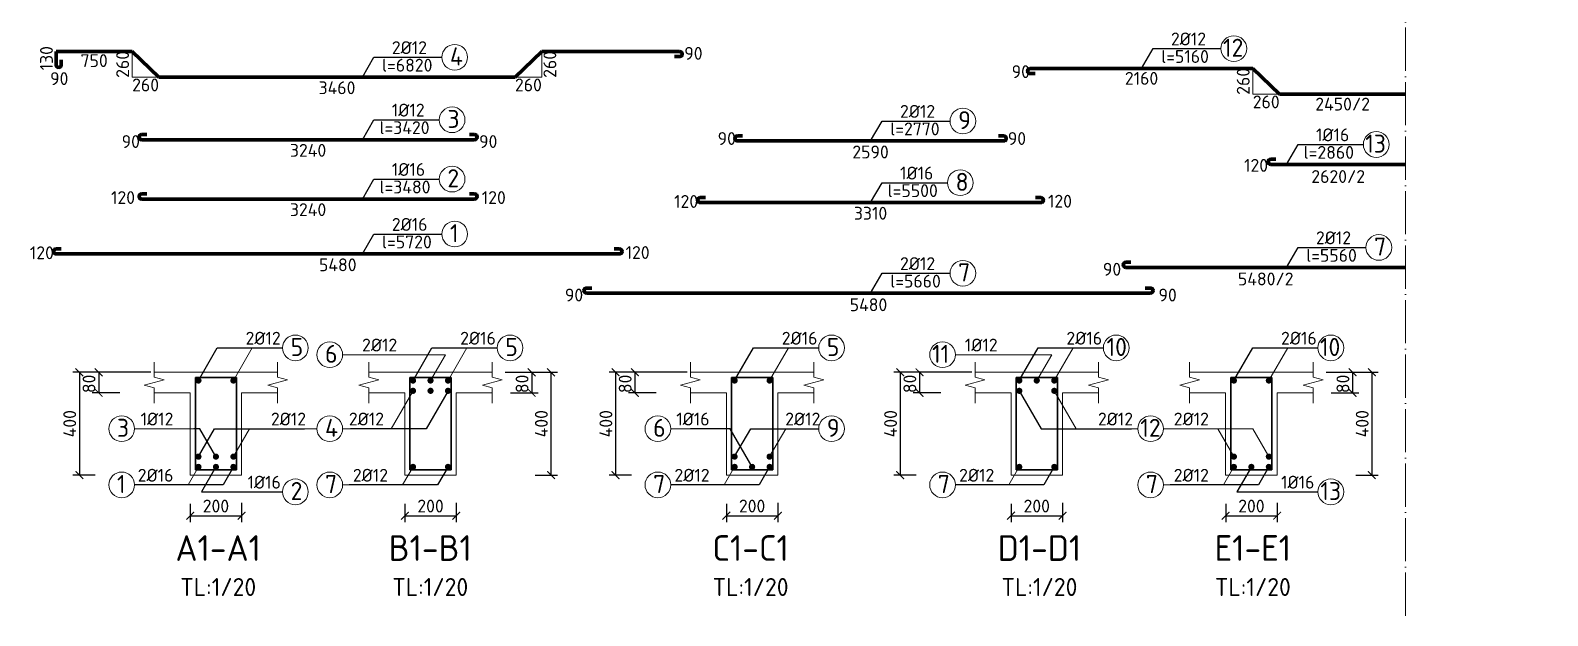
# Model space of a CAD drawing. Header units: millimetres. Extents: x 0 to 4970, y -594 to 1412.
# Drawn here: x 1898.2 to 2193.1, y 235.7 to 349.6 of the extents above; entities that cross this region are included whole.
import ezdxf

# ---------------------------------------------------------------- set-up
doc = ezdxf.new("R2010")
doc.units = ezdxf.units.MM
doc.header["$LTSCALE"] = 0.35
doc.header["$PDMODE"] = 3
doc.linetypes.add('ACAD_ISO04W100', pattern=[30, 24, -3, 0, -3])
doc.layers.get('0').update_dxf_attribs({"lineweight": 50})
for name, color, linetype, lineweight in [('Cot Dai', 7, 'Continuous', 35), ('Cot thep', 2, 'Continuous', 70), ('Cotthepcat', 3, 'Continuous', 70), ('Duong Bao', 6, 'Continuous', 18), ('Kich Thuoc', 1, 'Continuous', 20), ('Ky Hieu', 4, 'Continuous', 20), ('Text', 40, 'Continuous', 20), ('Truc', 3, 'ACAD_ISO04W100', 20)]:
    doc.layers.add(name, color=color, linetype=linetype, lineweight=lineweight)
doc.styles.get("Standard").update_dxf_attribs({"font": 'isocpeur.ttf'})
doc.styles.add('VN', font='')
doc.styles.get('VN').set_extended_font_data('TCVN 7284')
doc.dimstyles.new('Dim20', dxfattribs={"dimtxt": 2.5, "dimasz": 1.5, "dimexe": 1.25, "dimexo": 0.625, "dimtad": 1, "dimlfac": 20, "dimtxsty": 'Standard', "dimblk": 'ARCHTICK', "dimcen": 2.5, "dimadec": 0, "dimazin": 0, "dimtfac": 1, "dimtmove": 0, "dimatfit": 3, "dimfxl": 1, "dimarcsym": 0})
doc.dimstyles.new('Dim50KT', dxfattribs={"dimtxt": 2.5, "dimasz": 1.5, "dimexe": 1.25, "dimexo": 0.625, "dimtad": 1, "dimlfac": 50, "dimtxsty": 'Standard', "dimblk": 'ARCHTICK', "dimcen": 2.5, "dimse1": 1, "dimse2": 1, "dimsd1": 1, "dimsd2": 1, "dimadec": 0, "dimazin": 0, "dimtfac": 1, "dimtmove": 0, "dimatfit": 3, "dimfxl": 1, "dimarcsym": 0})
doc.dimstyles.new('ISO-25', dxfattribs={"dimtxt": 2.5, "dimasz": 2.5, "dimexe": 1.25, "dimexo": 0.625, "dimtad": 1, "dimtxsty": 'Standard', "dimcen": 2.5, "dimadec": 0, "dimazin": 0, "dimtfac": 1, "dimtmove": 0, "dimatfit": 3, "dimfxl": 1, "dimarcsym": 0})

# ---------------------------------------------------------------- blocks, each defined once
blk = doc.blocks.new('_ArchTick')
at = {"color": 0, "linetype": 'ByBlock', "const_width": 0.15}
blk.add_lwpolyline([(-0.5, -0.5), (0.5, 0.5)], dxfattribs=at)
blk = doc.blocks.new('*D13')
at = {"layer": 'Defpoints', "color": 0}
for p in [(1903.21, 341.83), (1918.01, 341.83), (1918.01, 341.83)]:
    blk.add_point(p, dxfattribs=at)
at = {"layer": 'Kich Thuoc', "color": 0, "insert": (1910.61, 343.71), "char_height": 2.5, "attachment_point": 5}
blk.add_mtext('750', dxfattribs=at)
blk = doc.blocks.new('*D47')
at = {"layer": 'Defpoints', "color": 0}
for p in [(2092.56, 342.78), (2135.81, 342.78), (2135.81, 338.39)]:
    blk.add_point(p, dxfattribs=at)
at = {"layer": 'Kich Thuoc', "color": 0, "insert": (2114.18, 340.27), "char_height": 2.5, "attachment_point": 5}
blk.add_mtext('2160', dxfattribs=at)
blk = doc.blocks.new('*D48')
at = {"layer": 'Defpoints', "color": 0}
for p in [(2141.01, 333.38), (2165.51, 333.38), (2165.51, 333.38)]:
    blk.add_point(p, dxfattribs=at)
at = {"layer": 'Kich Thuoc', "color": 0, "insert": (2153.26, 335.25), "char_height": 2.5, "attachment_point": 5}
blk.add_mtext('2450/2', dxfattribs=at)
blk = doc.blocks.new('*D107')
at = {"layer": 'Defpoints', "color": 0}
for p in [(2139.28, 323.52), (2165.51, 323.52), (2165.51, 319.28)]:
    blk.add_point(p, dxfattribs=at)
at = {"layer": 'Kich Thuoc', "color": 0, "insert": (2152.4, 321.16), "char_height": 2.5, "attachment_point": 5}
blk.add_mtext('2620/2', dxfattribs=at)
blk = doc.blocks.new('*D49')
at = {"layer": 'Defpoints', "color": 0}
for p in [(1919.83, 328.59), (1984.56, 328.59), (1984.56, 324.38)]:
    blk.add_point(p, dxfattribs=at)
at = {"layer": 'Kich Thuoc', "color": 0, "insert": (1952.19, 326.26), "char_height": 2.5, "attachment_point": 5}
blk.add_mtext('3240', dxfattribs=at)
blk = doc.blocks.new('*D108')
at = {"layer": 'Defpoints', "color": 0}
for p in [(1923.21, 340.48), (1992.41, 340.48), (1992.41, 336.55)]:
    blk.add_point(p, dxfattribs=at)
at = {"layer": 'Kich Thuoc', "color": 0, "insert": (1957.81, 338.43), "char_height": 2.5, "attachment_point": 5}
blk.add_mtext('3460', dxfattribs=at)
blk = doc.blocks.new('*D109')
at = {"layer": 'Defpoints', "color": 0}
for p in [(2035.63, 328.09), (2087.39, 328.09), (2087.39, 324.07)]:
    blk.add_point(p, dxfattribs=at)
at = {"layer": 'Kich Thuoc', "color": 0, "insert": (2061.51, 325.94), "char_height": 2.5, "attachment_point": 5}
blk.add_mtext('2590', dxfattribs=at)
blk = doc.blocks.new('*D110')
at = {"layer": 'Defpoints', "color": 0}
for p in [(2028.42, 316.08), (2094.6, 316.08), (2094.6, 312.14)]:
    blk.add_point(p, dxfattribs=at)
at = {"layer": 'Kich Thuoc', "color": 0, "insert": (2061.51, 314.02), "char_height": 2.5, "attachment_point": 5}
blk.add_mtext('3310', dxfattribs=at)
blk = doc.blocks.new('*D111')
at = {"layer": 'Defpoints', "color": 0}
for p in [(1918.01, 340.48), (1923.21, 340.48), (1923.21, 337.11)]:
    blk.add_point(p, dxfattribs=at)
at = {"layer": 'Kich Thuoc', "color": 0, "insert": (1920.61, 338.98), "char_height": 2.5, "attachment_point": 5}
blk.add_mtext('260', dxfattribs=at)
blk = doc.blocks.new('*D112')
at = {"layer": 'Defpoints', "color": 0}
for p in [(1918.01, 345.48), (1918.01, 340.48), (1918.01, 340.48)]:
    blk.add_point(p, dxfattribs=at)
at = {"layer": 'Kich Thuoc', "color": 0, "insert": (1916.14, 342.98), "char_height": 2.5, "attachment_point": 5, "rotation": 90}
blk.add_mtext('260', dxfattribs=at)
blk = doc.blocks.new('*D51')
at = {"layer": 'Defpoints', "color": 0}
for p in [(1992.41, 340.48), (1997.61, 340.48), (1992.41, 337.11)]:
    blk.add_point(p, dxfattribs=at)
at = {"layer": 'Kich Thuoc', "color": 0, "insert": (1995.01, 338.98), "char_height": 2.5, "attachment_point": 5}
blk.add_mtext('260', dxfattribs=at)
blk = doc.blocks.new('*D52')
at = {"layer": 'Defpoints', "color": 0}
for p in [(1997.61, 345.48), (1997.61, 340.48), (2001.06, 340.48)]:
    blk.add_point(p, dxfattribs=at)
at = {"layer": 'Kich Thuoc', "color": 0, "insert": (1999.19, 342.98), "char_height": 2.5, "attachment_point": 5, "rotation": 90}
blk.add_mtext('260', dxfattribs=at)
blk = doc.blocks.new('*D113')
at = {"layer": 'Defpoints', "color": 0}
for p in [(2135.81, 337.18), (2141.01, 337.18), (2141.01, 333.8)]:
    blk.add_point(p, dxfattribs=at)
at = {"layer": 'Kich Thuoc', "color": 0, "insert": (2138.41, 335.68), "char_height": 2.5, "attachment_point": 5}
blk.add_mtext('260', dxfattribs=at)
blk = doc.blocks.new('*D114')
at = {"layer": 'Defpoints', "color": 0}
for p in [(2135.81, 342.18), (2135.81, 337.18), (2135.81, 337.18)]:
    blk.add_point(p, dxfattribs=at)
at = {"layer": 'Kich Thuoc', "color": 0, "insert": (2133.94, 339.68), "char_height": 2.5, "attachment_point": 5, "rotation": 90}
blk.add_mtext('260', dxfattribs=at)
blk = doc.blocks.new('*D119')
at = {"layer": 'Defpoints', "color": 0}
for p in [(1922.28, 283.08), (1911.49, 279.08), (1916.26, 279.08)]:
    blk.add_point(p, dxfattribs=at)
at = {"layer": 'Kich Thuoc', "color": 0, "lineweight": -2}
for p, q in [((1921.65, 283.08), (1910.24, 283.08)), ((1911.49, 283.08), (1911.49, 279.08)), ((1915.63, 279.08), (1910.24, 279.08))]:
    blk.add_line(p, q, dxfattribs=at)
at = {"layer": 'Kich Thuoc', "color": 0, "lineweight": -2, "xscale": 1.5, "yscale": 1.5, "zscale": 1.5}
for p, rotation in [((1911.49, 283.08), 90), ((1911.49, 279.08), 270)]:
    blk.add_blockref('_ArchTick', p, dxfattribs=dict(at, rotation=rotation))
at = {"layer": 'Kich Thuoc', "color": 0, "insert": (1909.61, 280.83), "char_height": 2.5, "attachment_point": 5, "rotation": 90}
blk.add_mtext('80', dxfattribs=at)
blk = doc.blocks.new('*D120')
at = {"layer": 'Defpoints', "color": 0}
for p in [(1922.28, 283.08), (1907.74, 263.08), (1911.44, 263.08)]:
    blk.add_point(p, dxfattribs=at)
at = {"layer": 'Kich Thuoc', "color": 0, "lineweight": -2}
for p, q in [((1921.65, 283.08), (1906.49, 283.08)), ((1907.74, 283.08), (1907.74, 263.08)), ((1910.81, 263.08), (1906.49, 263.08))]:
    blk.add_line(p, q, dxfattribs=at)
at = {"layer": 'Kich Thuoc', "color": 0, "lineweight": -2, "xscale": 1.5, "yscale": 1.5, "zscale": 1.5}
for p, rotation in [((1907.74, 283.08), 90), ((1907.74, 263.08), 270)]:
    blk.add_blockref('_ArchTick', p, dxfattribs=dict(at, rotation=rotation))
at = {"layer": 'Kich Thuoc', "color": 0, "insert": (1905.86, 273.08), "char_height": 2.5, "attachment_point": 5, "rotation": 90}
blk.add_mtext('400', dxfattribs=at)
blk = doc.blocks.new('*D121')
at = {"layer": 'Defpoints', "color": 0}
for p in [(1929.28, 258.08), (1939.28, 258.29), (1939.28, 255.18)]:
    blk.add_point(p, dxfattribs=at)
at = {"layer": 'Kich Thuoc', "color": 0, "lineweight": -2}
for p, q in [((1929.28, 257.46), (1929.28, 253.93)), ((1939.28, 257.66), (1939.28, 253.93)), ((1929.28, 255.18), (1939.28, 255.18))]:
    blk.add_line(p, q, dxfattribs=at)
at = {"layer": 'Kich Thuoc', "color": 0, "lineweight": -2, "xscale": 1.5, "yscale": 1.5, "zscale": 1.5, "rotation": 180}
blk.add_blockref('_ArchTick', (1929.28, 255.18), dxfattribs=at)
at = {"layer": 'Kich Thuoc', "color": 0, "lineweight": -2, "xscale": 1.5, "yscale": 1.5, "zscale": 1.5}
blk.add_blockref('_ArchTick', (1939.28, 255.18), dxfattribs=at)
at = {"layer": 'Kich Thuoc', "color": 0, "insert": (1934.28, 257.06), "char_height": 2.5, "attachment_point": 5}
blk.add_mtext('200', dxfattribs=at)
blk = doc.blocks.new('*D122')
at = {"layer": 'Defpoints', "color": 0}
for p in [(1989.88, 283.08), (1990.88, 279.08), (1995.65, 279.08)]:
    blk.add_point(p, dxfattribs=at)
at = {"layer": 'Kich Thuoc', "color": 0, "lineweight": -2}
for p, q in [((1990.5, 283.08), (1996.9, 283.08)), ((1995.65, 283.08), (1995.65, 279.08)), ((1991.51, 279.08), (1996.9, 279.08))]:
    blk.add_line(p, q, dxfattribs=at)
at = {"layer": 'Kich Thuoc', "color": 0, "lineweight": -2, "xscale": 1.5, "yscale": 1.5, "zscale": 1.5}
for p, rotation in [((1995.65, 283.08), 90), ((1995.65, 279.08), 270)]:
    blk.add_blockref('_ArchTick', p, dxfattribs=dict(at, rotation=rotation))
at = {"layer": 'Kich Thuoc', "color": 0, "insert": (1993.78, 280.83), "char_height": 2.5, "attachment_point": 5, "rotation": 90}
blk.add_mtext('80', dxfattribs=at)
blk = doc.blocks.new('*D123')
at = {"layer": 'Defpoints', "color": 0}
for p in [(1989.88, 283.08), (1995.7, 263.08), (1999.4, 263.08)]:
    blk.add_point(p, dxfattribs=at)
at = {"layer": 'Kich Thuoc', "color": 0, "lineweight": -2}
for p, q in [((1990.5, 283.08), (2000.65, 283.08)), ((1999.4, 283.08), (1999.4, 263.08)), ((1996.33, 263.08), (2000.65, 263.08))]:
    blk.add_line(p, q, dxfattribs=at)
at = {"layer": 'Kich Thuoc', "color": 0, "lineweight": -2, "xscale": 1.5, "yscale": 1.5, "zscale": 1.5}
for p, rotation in [((1999.4, 283.08), 90), ((1999.4, 263.08), 270)]:
    blk.add_blockref('_ArchTick', p, dxfattribs=dict(at, rotation=rotation))
at = {"layer": 'Kich Thuoc', "color": 0, "insert": (1997.53, 273.08), "char_height": 2.5, "attachment_point": 5, "rotation": 90}
blk.add_mtext('400', dxfattribs=at)
blk = doc.blocks.new('*D124')
at = {"layer": 'Defpoints', "color": 0}
for p in [(1970.99, 258.08), (1980.99, 258.29), (1980.99, 255.18)]:
    blk.add_point(p, dxfattribs=at)
at = {"layer": 'Kich Thuoc', "color": 0, "lineweight": -2}
for p, q in [((1970.99, 257.46), (1970.99, 253.93)), ((1980.99, 257.66), (1980.99, 253.93)), ((1970.99, 255.18), (1980.99, 255.18))]:
    blk.add_line(p, q, dxfattribs=at)
at = {"layer": 'Kich Thuoc', "color": 0, "lineweight": -2, "xscale": 1.5, "yscale": 1.5, "zscale": 1.5, "rotation": 180}
blk.add_blockref('_ArchTick', (1970.99, 255.18), dxfattribs=at)
at = {"layer": 'Kich Thuoc', "color": 0, "lineweight": -2, "xscale": 1.5, "yscale": 1.5, "zscale": 1.5}
blk.add_blockref('_ArchTick', (1980.99, 255.18), dxfattribs=at)
at = {"layer": 'Kich Thuoc', "color": 0, "insert": (1975.99, 257.06), "char_height": 2.5, "attachment_point": 5}
blk.add_mtext('200', dxfattribs=at)
blk = doc.blocks.new('*D125')
at = {"layer": 'Defpoints', "color": 0}
for p in [(2026.49, 283.08), (2015.7, 279.08), (2020.47, 279.08)]:
    blk.add_point(p, dxfattribs=at)
at = {"layer": 'Kich Thuoc', "color": 0, "lineweight": -2}
for p, q in [((2025.86, 283.08), (2014.45, 283.08)), ((2015.7, 283.08), (2015.7, 279.08)), ((2019.84, 279.08), (2014.45, 279.08))]:
    blk.add_line(p, q, dxfattribs=at)
at = {"layer": 'Kich Thuoc', "color": 0, "lineweight": -2, "xscale": 1.5, "yscale": 1.5, "zscale": 1.5}
for p, rotation in [((2015.7, 283.08), 90), ((2015.7, 279.08), 270)]:
    blk.add_blockref('_ArchTick', p, dxfattribs=dict(at, rotation=rotation))
at = {"layer": 'Kich Thuoc', "color": 0, "insert": (2013.82, 280.83), "char_height": 2.5, "attachment_point": 5, "rotation": 90}
blk.add_mtext('80', dxfattribs=at)
blk = doc.blocks.new('*D126')
at = {"layer": 'Defpoints', "color": 0}
for p in [(2026.49, 283.08), (2011.95, 263.08), (2015.65, 263.08)]:
    blk.add_point(p, dxfattribs=at)
at = {"layer": 'Kich Thuoc', "color": 0, "lineweight": -2}
for p, q in [((2025.86, 283.08), (2010.7, 283.08)), ((2011.95, 283.08), (2011.95, 263.08)), ((2015.02, 263.08), (2010.7, 263.08))]:
    blk.add_line(p, q, dxfattribs=at)
at = {"layer": 'Kich Thuoc', "color": 0, "lineweight": -2, "xscale": 1.5, "yscale": 1.5, "zscale": 1.5}
for p, rotation in [((2011.95, 283.08), 90), ((2011.95, 263.08), 270)]:
    blk.add_blockref('_ArchTick', p, dxfattribs=dict(at, rotation=rotation))
at = {"layer": 'Kich Thuoc', "color": 0, "insert": (2010.07, 273.08), "char_height": 2.5, "attachment_point": 5, "rotation": 90}
blk.add_mtext('400', dxfattribs=at)
blk = doc.blocks.new('*D127')
at = {"layer": 'Defpoints', "color": 0}
for p in [(2033.49, 258.08), (2043.49, 258.29), (2043.49, 255.18)]:
    blk.add_point(p, dxfattribs=at)
at = {"layer": 'Kich Thuoc', "color": 0, "lineweight": -2}
for p, q in [((2033.49, 257.46), (2033.49, 253.93)), ((2043.49, 257.66), (2043.49, 253.93)), ((2033.49, 255.18), (2043.49, 255.18))]:
    blk.add_line(p, q, dxfattribs=at)
at = {"layer": 'Kich Thuoc', "color": 0, "lineweight": -2, "xscale": 1.5, "yscale": 1.5, "zscale": 1.5, "rotation": 180}
blk.add_blockref('_ArchTick', (2033.49, 255.18), dxfattribs=at)
at = {"layer": 'Kich Thuoc', "color": 0, "lineweight": -2, "xscale": 1.5, "yscale": 1.5, "zscale": 1.5}
blk.add_blockref('_ArchTick', (2043.49, 255.18), dxfattribs=at)
at = {"layer": 'Kich Thuoc', "color": 0, "insert": (2038.49, 257.06), "char_height": 2.5, "attachment_point": 5}
blk.add_mtext('200', dxfattribs=at)
blk = doc.blocks.new('*D129')
at = {"layer": 'Defpoints', "color": 0}
for p in [(2081.81, 283.08), (2071.02, 279.08), (2075.79, 279.08)]:
    blk.add_point(p, dxfattribs=at)
at = {"layer": 'Kich Thuoc', "color": 0, "lineweight": -2}
for p, q in [((2081.19, 283.08), (2069.77, 283.08)), ((2071.02, 283.08), (2071.02, 279.08)), ((2075.17, 279.08), (2069.77, 279.08))]:
    blk.add_line(p, q, dxfattribs=at)
at = {"layer": 'Kich Thuoc', "color": 0, "lineweight": -2, "xscale": 1.5, "yscale": 1.5, "zscale": 1.5}
for p, rotation in [((2071.02, 283.08), 90), ((2071.02, 279.08), 270)]:
    blk.add_blockref('_ArchTick', p, dxfattribs=dict(at, rotation=rotation))
at = {"layer": 'Kich Thuoc', "color": 0, "insert": (2069.15, 280.83), "char_height": 2.5, "attachment_point": 5, "rotation": 90}
blk.add_mtext('80', dxfattribs=at)
blk = doc.blocks.new('*D130')
at = {"layer": 'Defpoints', "color": 0}
for p in [(2081.81, 283.08), (2067.27, 263.08), (2070.97, 263.08)]:
    blk.add_point(p, dxfattribs=at)
at = {"layer": 'Kich Thuoc', "color": 0, "lineweight": -2}
for p, q in [((2081.19, 283.08), (2066.02, 283.08)), ((2067.27, 283.08), (2067.27, 263.08)), ((2070.35, 263.08), (2066.02, 263.08))]:
    blk.add_line(p, q, dxfattribs=at)
at = {"layer": 'Kich Thuoc', "color": 0, "lineweight": -2, "xscale": 1.5, "yscale": 1.5, "zscale": 1.5}
for p, rotation in [((2067.27, 283.08), 90), ((2067.27, 263.08), 270)]:
    blk.add_blockref('_ArchTick', p, dxfattribs=dict(at, rotation=rotation))
at = {"layer": 'Kich Thuoc', "color": 0, "insert": (2065.4, 273.08), "char_height": 2.5, "attachment_point": 5, "rotation": 90}
blk.add_mtext('400', dxfattribs=at)
blk = doc.blocks.new('*D131')
at = {"layer": 'Defpoints', "color": 0}
for p in [(2088.81, 258.08), (2098.81, 258.29), (2098.81, 255.18)]:
    blk.add_point(p, dxfattribs=at)
at = {"layer": 'Kich Thuoc', "color": 0, "lineweight": -2}
for p, q in [((2088.81, 257.46), (2088.81, 253.93)), ((2098.81, 257.66), (2098.81, 253.93)), ((2088.81, 255.18), (2098.81, 255.18))]:
    blk.add_line(p, q, dxfattribs=at)
at = {"layer": 'Kich Thuoc', "color": 0, "lineweight": -2, "xscale": 1.5, "yscale": 1.5, "zscale": 1.5, "rotation": 180}
blk.add_blockref('_ArchTick', (2088.81, 255.18), dxfattribs=at)
at = {"layer": 'Kich Thuoc', "color": 0, "lineweight": -2, "xscale": 1.5, "yscale": 1.5, "zscale": 1.5}
blk.add_blockref('_ArchTick', (2098.81, 255.18), dxfattribs=at)
at = {"layer": 'Kich Thuoc', "color": 0, "insert": (2093.81, 257.06), "char_height": 2.5, "attachment_point": 5}
blk.add_mtext('200', dxfattribs=at)
blk = doc.blocks.new('*D132')
at = {"layer": 'Defpoints', "color": 0}
for p in [(2149.42, 283.08), (2150.42, 279.08), (2155.19, 279.08)]:
    blk.add_point(p, dxfattribs=at)
at = {"layer": 'Kich Thuoc', "color": 0, "lineweight": -2}
for p, q in [((2150.04, 283.08), (2156.44, 283.08)), ((2155.19, 283.08), (2155.19, 279.08)), ((2151.04, 279.08), (2156.44, 279.08))]:
    blk.add_line(p, q, dxfattribs=at)
at = {"layer": 'Kich Thuoc', "color": 0, "lineweight": -2, "xscale": 1.5, "yscale": 1.5, "zscale": 1.5}
for p, rotation in [((2155.19, 283.08), 90), ((2155.19, 279.08), 270)]:
    blk.add_blockref('_ArchTick', p, dxfattribs=dict(at, rotation=rotation))
at = {"layer": 'Kich Thuoc', "color": 0, "insert": (2153.32, 280.83), "char_height": 2.5, "attachment_point": 5, "rotation": 90}
blk.add_mtext('80', dxfattribs=at)
blk = doc.blocks.new('*D133')
at = {"layer": 'Defpoints', "color": 0}
for p in [(2149.42, 283.08), (2155.24, 263.08), (2158.94, 263.08)]:
    blk.add_point(p, dxfattribs=at)
at = {"layer": 'Kich Thuoc', "color": 0, "lineweight": -2}
for p, q in [((2150.04, 283.08), (2160.19, 283.08)), ((2158.94, 283.08), (2158.94, 263.08)), ((2155.86, 263.08), (2160.19, 263.08))]:
    blk.add_line(p, q, dxfattribs=at)
at = {"layer": 'Kich Thuoc', "color": 0, "lineweight": -2, "xscale": 1.5, "yscale": 1.5, "zscale": 1.5}
for p, rotation in [((2158.94, 283.08), 90), ((2158.94, 263.08), 270)]:
    blk.add_blockref('_ArchTick', p, dxfattribs=dict(at, rotation=rotation))
at = {"layer": 'Kich Thuoc', "color": 0, "insert": (2157.07, 273.08), "char_height": 2.5, "attachment_point": 5, "rotation": 90}
blk.add_mtext('400', dxfattribs=at)
blk = doc.blocks.new('*D128')
at = {"layer": 'Defpoints', "color": 0}
for p in [(2130.53, 258.08), (2140.53, 258.29), (2140.53, 255.18)]:
    blk.add_point(p, dxfattribs=at)
at = {"layer": 'Kich Thuoc', "color": 0, "lineweight": -2}
for p, q in [((2130.53, 257.46), (2130.53, 253.93)), ((2140.53, 257.66), (2140.53, 253.93)), ((2130.53, 255.18), (2140.53, 255.18))]:
    blk.add_line(p, q, dxfattribs=at)
at = {"layer": 'Kich Thuoc', "color": 0, "lineweight": -2, "xscale": 1.5, "yscale": 1.5, "zscale": 1.5, "rotation": 180}
blk.add_blockref('_ArchTick', (2130.53, 255.18), dxfattribs=at)
at = {"layer": 'Kich Thuoc', "color": 0, "lineweight": -2, "xscale": 1.5, "yscale": 1.5, "zscale": 1.5}
blk.add_blockref('_ArchTick', (2140.53, 255.18), dxfattribs=at)
at = {"layer": 'Kich Thuoc', "color": 0, "insert": (2135.53, 257.06), "char_height": 2.5, "attachment_point": 5}
blk.add_mtext('200', dxfattribs=at)
blk = doc.blocks.new('*D196')
at = {"layer": 'Defpoints', "color": 0}
for p in [(1903.21, 345.48), (1903.21, 342.88), (1903.21, 342.88)]:
    blk.add_point(p, dxfattribs=at)
at = {"layer": 'Kich Thuoc', "color": 0, "insert": (1901.34, 344.18), "char_height": 2.5, "attachment_point": 5, "rotation": 90}
blk.add_mtext('130', dxfattribs=at)
blk = doc.blocks.new('*D223')
at = {"layer": 'Defpoints', "color": 0}
for p in [(1903.21, 306.1), (2012.71, 306.1), (2012.71, 302.12)]:
    blk.add_point(p, dxfattribs=at)
at = {"layer": 'Kich Thuoc', "color": 0, "insert": (1957.96, 303.99), "char_height": 2.5, "attachment_point": 5}
blk.add_mtext('5480', dxfattribs=at)
blk = doc.blocks.new('*D224')
at = {"layer": 'Defpoints', "color": 0}
for p in [(1919.83, 317.05), (1984.56, 317.05), (1984.56, 312.84)]:
    blk.add_point(p, dxfattribs=at)
at = {"layer": 'Kich Thuoc', "color": 0, "insert": (1952.19, 314.72), "char_height": 2.5, "attachment_point": 5}
blk.add_mtext('3240', dxfattribs=at)
blk = doc.blocks.new('*D226')
at = {"layer": 'Defpoints', "color": 0}
for p in [(2006.31, 298.47), (2115.91, 298.47), (2115.91, 294.35)]:
    blk.add_point(p, dxfattribs=at)
at = {"layer": 'Kich Thuoc', "color": 0, "insert": (2061.11, 296.22), "char_height": 2.5, "attachment_point": 5}
blk.add_mtext('5480', dxfattribs=at)
blk = doc.blocks.new('*D227')
at = {"layer": 'Defpoints', "color": 0}
for p in [(2083.51, 303.49), (2193.11, 303.49), (2193.11, 299.36)]:
    blk.add_point(p, dxfattribs=at)
at = {"layer": 'Kich Thuoc', "color": 0, "insert": (2138.31, 301.24), "char_height": 2.5, "attachment_point": 5}
blk.add_mtext('5480/2', dxfattribs=at)

msp = doc.modelspace()

# ---------------------------------------------------------------- linework, layer by layer
at = {"layer": 'Cot Dai'}
for p, q in [((1930.276346, 282.076014), (1938.276346, 282.076014)), ((1930.276346, 282.076014), (1930.276346, 264.076014)), ((1938.276346, 282.076014), (1938.276346, 264.076014)), ((1971.989831, 282.076014), (1979.989831, 282.076014)), ((1971.989831, 282.076014), (1971.989831, 264.076014)), ((1979.989831, 282.076014), (1979.989831, 264.076014)), ((2034.488755, 282.076014), (2042.488755, 282.076014)), ((2034.488755, 282.076014), (2034.488755, 264.076014)), ((2042.488755, 282.076014), (2042.488755, 264.076014)), ((2089.814465, 282.076014), (2097.814465, 282.076014)), ((2089.814465, 282.076014), (2089.814465, 264.076014)), ((2097.814465, 282.076014), (2097.814465, 264.076014)), ((2131.52795, 282.076014), (2139.52795, 282.076014)), ((2131.52795, 282.076014), (2131.52795, 264.076014)), ((2139.52795, 282.076014), (2139.52795, 264.076014))]:
    msp.add_line(p, q, dxfattribs=at)
for points in [[(1930.276346, 264.076014), (1934.276346, 264.076014), (1938.276346, 264.076014)], [(1971.989831, 264.076014), (1975.989831, 264.076014), (1979.989831, 264.076014)], [(2034.488755, 264.076014), (2038.488755, 264.076014), (2042.488755, 264.076014)], [(2089.814465, 264.076014), (2093.814465, 264.076014), (2097.814465, 264.076014)], [(2131.52795, 264.076014), (2135.52795, 264.076014), (2139.52795, 264.076014)]]:
    msp.add_lwpolyline(points, dxfattribs=at)
at = {"layer": 'Cot thep'}
for p, q in [((1903.210771, 345.48433), (1918.010771, 345.48433)), ((1903.210771, 342.88433), (1903.210771, 345.48433)), ((1918.010771, 345.48433), (1923.210771, 340.48433)), ((1992.410771, 340.48433), (1997.610771, 345.48433)), ((1997.610771, 345.48433), (2024.402509, 345.48433)), ((2092.529314, 342.177821), (2135.810771, 342.177821)), ((2135.810771, 342.177821), (2141.010771, 337.177821)), ((1923.210771, 340.48433), (1992.410771, 340.48433)), ((2141.010771, 337.177821), (2165.510771, 337.177821)), ((1919.8259, 328.328383), (1984.555664, 328.328383)), ((2035.630973, 328.086432), (2087.390569, 328.086432)), ((2139.282623, 323.5205), (2165.510771, 323.5205)), ((1919.8259, 316.788384), (1984.555664, 316.788384)), ((2028.420619, 316.081466), (2094.600922, 316.081466)), ((1903.210771, 306.097077), (2012.710771, 306.097077)), ((2111.110771, 303.488856), (2165.510771, 303.488856)), ((2006.310771, 298.471639), (2115.910771, 298.471639))]:
    msp.add_line(p, q, dxfattribs=at)
at = {"layer": 'Cot thep', "const_width": 0.6}
for points in [[(1930.576346, 281.476014, 1), (1931.176346, 281.476014, 1)], [(1937.376346, 281.476014, 1), (1937.976346, 281.476014, 1)], [(1975.689831, 281.476014, 1), (1976.289831, 281.476014, 1)], [(2034.788755, 281.476014, 1), (2035.388755, 281.476014, 1)], [(2041.588755, 281.476014, 1), (2042.188755, 281.476014, 1)], [(2090.114465, 281.476014, 1), (2090.714465, 281.476014, 1)], [(2093.514465, 281.476014, 1), (2094.114465, 281.476014, 1)], [(2096.914465, 281.476014, 1), (2097.514465, 281.476014, 1)], [(2131.82795, 281.476014, 1), (2132.42795, 281.476014, 1)], [(2138.62795, 281.476014, 1), (2139.22795, 281.476014, 1)], [(1972.289831, 279.476014, 1), (1972.889831, 279.476014, 1)], [(1975.689831, 279.476014, 1), (1976.289831, 279.476014, 1)], [(1979.089831, 279.476014, 1), (1979.689831, 279.476014, 1)], [(2090.114465, 279.476014, 1), (2090.714465, 279.476014, 1)], [(2096.914465, 279.476014, 1), (2097.514465, 279.476014, 1)], [(1930.576346, 266.676014, 1), (1931.176346, 266.676014, 1)], [(1933.976346, 266.676014, 1), (1934.576346, 266.676014, 1)], [(1937.376346, 266.676014, 1), (1937.976346, 266.676014, 1)], [(2034.788755, 266.676014, 1), (2035.388755, 266.676014, 1)], [(2041.588755, 266.676014, 1), (2042.188755, 266.676014, 1)], [(2131.82795, 266.676014, 1), (2132.42795, 266.676014, 1)], [(2138.62795, 266.676014, 1), (2139.22795, 266.676014, 1)], [(1972.289831, 264.676014, 1), (1972.889831, 264.676014, 1)], [(1979.089831, 264.676014, 1), (1979.689831, 264.676014, 1)], [(2034.788755, 264.676014, 1), (2035.388755, 264.676014, 1)], [(2041.588755, 264.676014, 1), (2042.188755, 264.676014, 1)], [(2090.114465, 264.676014, 1), (2090.714465, 264.676014, 1)], [(2096.914465, 264.676014, 1), (2097.514465, 264.676014, 1)], [(2131.82795, 264.676014, 1), (2132.42795, 264.676014, 1)], [(2135.22795, 264.676014, 1), (2135.82795, 264.676014, 1)], [(2138.62795, 264.676014, 1), (2139.22795, 264.676014, 1)]]:
    msp.add_lwpolyline(points, format="xyb", close=True, dxfattribs=at)
at = {"layer": 'Cot thep', "color": 1, "const_width": 0.6}
for points in [[(1972.289831, 281.476014, 1), (1972.889831, 281.476014, 1)], [(1979.089831, 281.476014, 1), (1979.689831, 281.476014, 1)], [(1930.576346, 264.676014, 1), (1931.176346, 264.676014, 1)], [(1933.976346, 264.676014, 1), (1934.576346, 264.676014, 1)], [(1937.376346, 264.676014, 1), (1937.976346, 264.676014, 1)], [(2038.188755, 264.676014, 1), (2038.788755, 264.676014, 1)]]:
    msp.add_lwpolyline(points, format="xyb", close=True, dxfattribs=at)
at = {"layer": 'Cotthepcat'}
for p, q in [((1904.210771, 342.88433), (1904.210771, 343.88433)), ((2024.402509, 344.48433), (2023.402509, 344.48433)), ((2092.529314, 341.177821), (2093.529314, 341.177821)), ((1919.8259, 329.328383), (1920.8259, 329.328383)), ((1984.555664, 329.328383), (1983.555664, 329.328383)), ((2035.630973, 329.086432), (2036.630973, 329.086432)), ((2087.390569, 329.086432), (2086.390569, 329.086432)), ((2139.282623, 324.5205), (2140.282623, 324.5205)), ((1919.8259, 317.788384), (1920.8259, 317.788384)), ((1984.555664, 317.788384), (1983.555664, 317.788384)), ((2028.420619, 317.081466), (2029.420619, 317.081466)), ((2094.600922, 317.081466), (2093.600922, 317.081466)), ((1903.210771, 307.097077), (1904.210771, 307.097077)), ((2012.710771, 307.097077), (2011.710771, 307.097077)), ((2111.110771, 304.488856), (2112.110771, 304.488856)), ((2006.310771, 299.471639), (2007.310771, 299.471639)), ((2115.910771, 299.471639), (2114.910771, 299.471639))]:
    msp.add_line(p, q, dxfattribs=at)
for centre, start, end in [((2024.402509, 344.98433), 270, 90), ((1903.710771, 342.88433), 180, 0), ((2092.529314, 341.677821), 90, 270), ((1919.8259, 328.828383), 90, 270), ((1984.555664, 328.828383), 270, 90), ((2035.630973, 328.586432), 90, 270), ((2087.390569, 328.586432), 270, 90), ((2139.282623, 324.0205), 90, 270), ((1919.8259, 317.288384), 90, 270), ((1984.555664, 317.288384), 270, 90), ((2028.420619, 316.581466), 90, 270), ((2094.600922, 316.581466), 270, 90), ((1903.210771, 306.597077), 90, 270), ((2012.710771, 306.597077), 270, 90), ((2111.110771, 303.988856), 90, 270), ((2006.310771, 298.971639), 90, 270), ((2115.910771, 298.971639), 270, 90)]:
    msp.add_arc(centre, 0.5, start, end, dxfattribs=at)
at = {"layer": 'Duong Bao'}
for p, q in [((1922.276346, 283.076014), (1946.276346, 283.076014)), ((1963.989831, 283.076014), (1987.989831, 283.076014)), ((2026.488755, 283.076014), (2050.488755, 283.076014)), ((2081.814465, 283.076014), (2105.814465, 283.076014)), ((2123.52795, 283.076014), (2147.52795, 283.076014)), ((1922.276346, 279.076014), (1929.276346, 279.076014)), ((1929.276346, 279.076014), (1929.276346, 263.076014)), ((1939.276346, 279.076014), (1939.276346, 263.076014)), ((1939.276346, 279.076014), (1946.276346, 279.076014)), ((1963.989831, 279.076014), (1970.989831, 279.076014)), ((1970.989831, 279.076014), (1970.989831, 263.076014)), ((1980.989831, 279.076014), (1980.989831, 263.076014)), ((1980.989831, 279.076014), (1987.989831, 279.076014)), ((2026.488755, 279.076014), (2033.488755, 279.076014)), ((2033.488755, 279.076014), (2033.488755, 263.076014)), ((2043.488755, 279.076014), (2043.488755, 263.076014)), ((2043.488755, 279.076014), (2050.488755, 279.076014)), ((2081.814465, 279.076014), (2088.814465, 279.076014)), ((2088.814465, 279.076014), (2088.814465, 263.076014)), ((2098.814465, 279.076014), (2098.814465, 263.076014)), ((2098.814465, 279.076014), (2105.814465, 279.076014)), ((2123.52795, 279.076014), (2130.52795, 279.076014)), ((2130.52795, 279.076014), (2130.52795, 263.076014)), ((2140.52795, 279.076014), (2140.52795, 263.076014)), ((2140.52795, 279.076014), (2147.52795, 279.076014)), ((1934.276346, 263.076014), (1929.276346, 263.076014)), ((1934.276346, 263.076014), (1939.276346, 263.076014)), ((1975.989831, 263.076014), (1970.989831, 263.076014)), ((1975.989831, 263.076014), (1980.989831, 263.076014)), ((2038.488755, 263.076014), (2033.488755, 263.076014)), ((2038.488755, 263.076014), (2043.488755, 263.076014)), ((2093.814465, 263.076014), (2088.814465, 263.076014)), ((2093.814465, 263.076014), (2098.814465, 263.076014)), ((2135.52795, 263.076014), (2130.52795, 263.076014)), ((2135.52795, 263.076014), (2140.52795, 263.076014))]:
    msp.add_line(p, q, dxfattribs=at)
at = {"layer": 'Kich Thuoc'}
for p, q in [((1918.010771, 340.48433), (1918.010771, 345.48433)), ((1997.610771, 345.48433), (1997.610771, 340.48433)), ((2135.810771, 337.177821), (2135.810771, 342.177821)), ((1918.010771, 340.48433), (1923.210771, 340.48433)), ((1997.610771, 340.48433), (1992.410771, 340.48433)), ((2135.810771, 337.177821), (2141.010771, 337.177821))]:
    msp.add_line(p, q, dxfattribs=at)
at = {"layer": 'Ky Hieu'}
for p, q in [((2123.115157, 346.052437), (2129.615157, 346.052437)), ((1971.683187, 344.358946), (1977.683187, 344.358946)), ((1971.683187, 332.202999), (1977.683187, 332.202999)), ((2070.455886, 331.961048), (2076.955886, 331.961048)), ((2151.300074, 327.395116), (2157.300074, 327.395116)), ((1971.683187, 320.663), (1977.683187, 320.663)), ((2070.143386, 319.956082), (2076.455886, 319.956082)), ((1971.683187, 309.971693), (1978.183187, 309.971693)), ((2151.300074, 307.363473), (2157.800074, 307.363473)), ((2070.455886, 302.346255), (2076.955886, 302.346255)), ((1937.676346, 281.476014), (1941.347518, 287.834671)), ((1940.721545, 287.834671), (1947.221545, 287.834671)), ((1978.892406, 286.503421), (1958.905691, 286.503421)), ((1975.989831, 281.476014), (1978.892406, 286.503421)), ((1979.389831, 281.476014), (1983.061003, 287.834671)), ((1982.435031, 287.834671), (1988.935031, 287.834671)), ((2041.888755, 281.476014), (2045.559927, 287.834671)), ((2044.933954, 287.834671), (2051.433954, 287.834671)), ((2096.71704, 286.503421), (2078.004908, 286.503421)), ((2093.814465, 281.476014), (2096.71704, 286.503421)), ((2097.214465, 281.476014), (2100.885637, 287.834671)), ((2100.259665, 287.834671), (2106.759665, 287.834671)), ((2138.92795, 281.476014), (2142.599123, 287.834671)), ((2141.97315, 287.834671), (2148.47315, 287.834671)), ((1972.589831, 279.476014), (1968.338087, 272.111778)), ((2097.214465, 279.476014), (2101.466209, 272.111778)), ((1929.965407, 272.111778), (1918.466788, 272.111778)), ((1937.676346, 266.676014), (1940.814686, 272.111778)), ((1944.962916, 272.111778), (1953.905691, 272.111778)), ((1968.338087, 272.111778), (1958.905691, 272.111778)), ((2026.485024, 272.111778), (2022.679197, 272.111778)), ((2041.888755, 266.676014), (2045.027095, 272.111778)), ((2044.606697, 272.111778), (2051.433954, 272.111778)), ((2051.419197, 272.111778), (2051.433954, 272.111778)), ((2105.70412, 272.111778), (2112.20412, 272.111778)), ((2112.20412, 272.111778), (2113.44381, 272.111778)), ((2118.44381, 272.111778), (2135.789611, 272.111778)), ((2132.12795, 266.676014), (2128.989611, 272.111778)), ((2138.92795, 266.676014), (2135.789611, 272.111778)), ((1930.876346, 264.676014), (1928.855145, 261.175191)), ((1972.589831, 264.676014), (1970.56863, 261.175191)), ((2035.088755, 264.676014), (2033.067554, 261.175191)), ((2090.414465, 264.676014), (2088.393264, 261.175191)), ((2132.12795, 264.676014), (2130.106749, 261.175191)), ((1924.966788, 261.175191), (1918.466788, 261.175191)), ((1960.180274, 261.175191), (1958.905691, 261.175191)), ((1960.180274, 261.175191), (1966.680274, 261.175191)), ((2029.179197, 261.175191), (2022.679197, 261.175191)), ((2084.504908, 261.175191), (2078.004908, 261.175191)), ((2119.718393, 261.175191), (2118.44381, 261.175191)), ((2119.718393, 261.175191), (2126.530893, 261.175191))]:
    msp.add_line(p, q, dxfattribs=at)
for points in [[(1922.276346, 285.076014), (1922.276346, 285.076014), (1922.276346, 282.11129), (1924.208198, 281.593652), (1920.344494, 280.558376), (1922.276346, 280.040738), (1922.276346, 277.076014), (1922.276346, 277.076014)], [(1946.276346, 285.076014), (1946.276346, 285.076014), (1946.276346, 282.11129), (1948.208198, 281.593652), (1944.344494, 280.558376), (1946.276346, 280.040738), (1946.276346, 277.076014), (1946.276346, 277.076014)], [(1963.989831, 285.076014), (1963.989831, 285.076014), (1963.989831, 282.11129), (1965.921683, 281.593652), (1962.05798, 280.558376), (1963.989831, 280.040738), (1963.989831, 277.076014), (1963.989831, 277.076014)], [(1987.989831, 285.076014), (1987.989831, 285.076014), (1987.989831, 282.11129), (1989.921683, 281.593652), (1986.05798, 280.558376), (1987.989831, 280.040738), (1987.989831, 277.076014), (1987.989831, 277.076014)], [(2026.488755, 285.076014), (2026.488755, 285.076014), (2026.488755, 282.11129), (2028.420607, 281.593652), (2024.556903, 280.558376), (2026.488755, 280.040738), (2026.488755, 277.076014), (2026.488755, 277.076014)], [(2050.488755, 285.076014), (2050.488755, 285.076014), (2050.488755, 282.11129), (2052.420607, 281.593652), (2048.556903, 280.558376), (2050.488755, 280.040738), (2050.488755, 277.076014), (2050.488755, 277.076014)], [(2081.814465, 285.076014), (2081.814465, 285.076014), (2081.814465, 282.11129), (2083.746317, 281.593652), (2079.882614, 280.558376), (2081.814465, 280.040738), (2081.814465, 277.076014), (2081.814465, 277.076014)], [(2105.814465, 285.076014), (2105.814465, 285.076014), (2105.814465, 282.11129), (2107.746317, 281.593652), (2103.882614, 280.558376), (2105.814465, 280.040738), (2105.814465, 277.076014), (2105.814465, 277.076014)], [(2123.52795, 285.076014), (2123.52795, 285.076014), (2123.52795, 282.11129), (2125.459802, 281.593652), (2121.596099, 280.558376), (2123.52795, 280.040738), (2123.52795, 277.076014), (2123.52795, 277.076014)], [(2147.52795, 285.076014), (2147.52795, 285.076014), (2147.52795, 282.11129), (2149.459802, 281.593652), (2145.596099, 280.558376), (2147.52795, 280.040738), (2147.52795, 277.076014), (2147.52795, 277.076014)]]:
    msp.add_lwpolyline(points, dxfattribs=at)
for centre in [(2132.115157, 346.052437), (1980.683187, 344.358946), (1980.183187, 332.202999), (2079.455886, 331.961048), (2159.800074, 327.395116), (1980.183187, 320.663), (2078.955886, 319.956082), (1980.683187, 309.971693), (2160.300074, 307.363473), (2079.455886, 302.346255), (1949.721545, 287.834671), (1991.435031, 287.834671), (2053.933954, 287.834671), (2109.259665, 287.834671), (2150.97315, 287.834671), (1956.405691, 286.503421), (2075.504908, 286.503421), (1915.966788, 272.111778), (1956.405691, 272.111778), (2020.179197, 272.111778), (2053.933954, 272.111778), (2115.94381, 272.111778), (1915.966788, 261.175191), (1956.405691, 261.175191), (2020.179197, 261.175191), (2075.504908, 261.175191), (2115.94381, 261.175191), (1949.721545, 259.824778), (2150.97315, 259.824778)]:
    msp.add_circle(centre, 2.5, dxfattribs=at)
at = {"layer": 'Truc'}
msp.add_line((2165.510771, 235.734234), (2165.510771, 526.305266), dxfattribs=at)

# ---------------------------------------------------------------- texts
at = {"layer": 'Kich Thuoc', "char_height": 2.5, "width": 3.45107973, "attachment_point": 1}
for s, insert in [('90', (2025.305335, 346.37858)), ('90', (2088.935071, 342.817019)), ('90', (1902.046785, 341.460399)), ('90', (1915.953572, 329.217582)), ('90', (1985.423223, 329.217582)), ('90', (2031.78673, 329.805764)), ('90', (2088.183623, 329.805764)), ('120', (2134.098899, 324.585599)), ('120', (1913.883663, 318.320306)), ('120', (1985.944059, 318.320306)), ('120', (2023.328382, 317.563388)), ('120', (2095.989317, 317.613388)), ('120', (1898.118534, 307.578999)), ('120', (2013.899165, 307.628999)), ('90', (2106.666528, 304.378055)), ('90', (2002.096783, 299.360837)), ('90', (2117.470379, 299.360837))]:
    msp.add_mtext(s, dxfattribs=dict(at, insert=insert))
at = {"layer": 'Ky Hieu', "style": 'VN'}
for s, p in [('4', (1979.769164, 342.775812)), ('12', (2130.008205, 344.469302)), ('3', (1979.269164, 330.619865)), ('9', (2078.541863, 330.377913)), ('13', (2157.652121, 325.811982)), ('2', (1979.269164, 319.079865)), ('8', (2078.041863, 318.372947)), ('1', (1979.769164, 308.388559)), ('7', (2159.386051, 305.780338)), ('7', (2078.541863, 300.76312)), ('5', (1948.807522, 286.251536)), ('5', (1990.521008, 286.251536)), ('5', (2053.019931, 286.251536)), ('10', (2107.375112, 286.251536)), ('10', (2148.845964, 286.251536)), ('6', (1955.491668, 284.920286)), ('11', (2073.458739, 284.920286)), ('3', (1915.052765, 270.528643)), ('4', (1955.491668, 270.528643)), ('6', (2019.265174, 270.528643)), ('9', (2053.019931, 270.528643)), ('12', (2113.93789, 270.528643)), ('1', (1915.052765, 259.592057)), ('7', (1955.491668, 259.592057)), ('7', (2019.265174, 259.592057)), ('7', (2074.590885, 259.592057)), ('7', (2115.029787, 259.592057)), ('2', (1948.807522, 258.241644)), ('13', (2148.93176, 258.241644))]:
    msp.add_text(s, height=3.5, dxfattribs=at).set_placement(p)
at = {"layer": 'Ky Hieu', "char_height": 2.5}
for s, insert, attachment_point in [('2%%C12', (2119.894815, 346.677437), 7), ('2%%C12', (1968.462845, 344.983946), 7), ('l=5160', (2117.994815, 343.265918), 7), ('l=6820', (1966.562845, 341.572427), 7), ('1%%C12', (1968.462845, 332.827999), 7), ('2%%C12', (2067.235543, 332.586048), 7), ('l=3420', (1966.062845, 329.41648), 7), ('l=2770', (2065.335543, 329.174529), 7), ('1%%C16', (2148.079731, 328.020116), 7), ('l=2860', (2145.679731, 324.608597), 7), ('1%%C16', (1968.462845, 321.288), 7), ('1%%C16', (2067.235543, 320.581082), 7), ('l=3480', (1966.062845, 317.876481), 7), ('l=5500', (2064.835543, 317.169563), 7), ('2%%C16', (1968.462845, 310.596693), 7), ('l=5720', (1966.562845, 307.185174), 7), ('2%%C12', (2148.079731, 307.988473), 7), ('l=5560', (2146.179731, 304.576954), 7), ('2%%C12', (2067.235543, 302.971255), 7), ('l=5660', (2065.335543, 299.559736), 7), ('2%%C12', (1940.037841, 288.459671), 7), ('2%%C12', (1969.510624, 287.128421), 9), ('2%%C16', (1981.751326, 288.459671), 7), ('2%%C16', (2044.25025, 288.459671), 7), ('1%%C12', (2086.202258, 287.128421), 9), ('2%%C16', (2099.57596, 288.459671), 7), ('2%%C16', (2141.289445, 288.459671), 7), ('1%%C12', (1926.014375, 272.736778), 9), ('2%%C12', (1944.962916, 272.736778), 7), ('2%%C12', (1966.944104, 272.736778), 9), ('1%%C16', (2030.226784, 272.736778), 9), ('2%%C12', (2044.919197, 272.736778), 7), ('2%%C12', (2105.70412, 272.736778), 7), ('2%%C12', (2127.265979, 272.736778), 9), ('2%%C16', (1926.014375, 261.800191), 9), ('1%%C16', (1946.896101, 260.449778), 9), ('2%%C12', (1967.72786, 261.800191), 9), ('2%%C12', (2030.226784, 261.800191), 9), ('2%%C12', (2085.552494, 261.800191), 9), ('2%%C12', (2127.265979, 261.800191), 9), ('1%%C16', (2141.289445, 260.449778), 7)]:
    msp.add_mtext(s, dxfattribs=dict(at, insert=insert, attachment_point=attachment_point))
at = {"layer": 'Text', "char_height": 5, "width": 43.59497134, "attachment_point": 5, "style": 'VN'}
for s, insert in [('\\pt5;A1-A1 \\P{\\H0.7x;TL:1/20}', (1934.717385, 245.478235)), ('\\pt5;B1-B1 \\P{\\H0.7x;TL:1/20}', (1975.931985, 245.478235)), ('\\pt5;C1-C1 \\P{\\H0.7x;TL:1/20}', (2038.194539, 245.478235)), ('\\pt5;D1-D1 \\P{\\H0.7x;TL:1/20}', (2094.333947, 245.478235)), ('\\pt5;E1-E1 \\P{\\H0.7x;TL:1/20}', (2135.811063, 245.478235))]:
    msp.add_mtext(s, dxfattribs=dict(at, insert=insert))

# ---------------------------------------------------------------- dimensions: what is measured, and where the dimension line sits
at = {"layer": 'Kich Thuoc'}
for base, p1, p2, angle, dimstyle, picture, middle in [((1903.210771, 342.88433), (1903.210771, 345.48433), (1903.210771, 342.88433), 90, 'Dim50KT', '*D196', (1903.210771, 344.18433)), ((1992.410771, 337.109861), (1997.610771, 340.48433), (1992.410771, 340.48433), 180, 'Dim50KT', '*D51', (1995.010771, 337.109861)), ((1911.485204, 279.076014), (1922.276346, 283.076014), (1916.256133, 279.076014), 90, 'Dim20', '*D119', (1911.485204, 280.826743)), ((1995.652376, 279.076014), (1989.878612, 283.076014), (1990.881447, 279.076014), 90, 'Dim20', '*D122', (1995.652376, 280.826743)), ((2015.697612, 279.076014), (2026.488755, 283.076014), (2020.468542, 279.076014), 90, 'Dim20', '*D125', (2015.697612, 280.826743)), ((2071.023323, 279.076014), (2081.814465, 283.076014), (2075.794252, 279.076014), 90, 'Dim20', '*D129', (2071.023323, 280.826743)), ((2155.190495, 279.076014), (2149.416731, 283.076014), (2150.419566, 279.076014), 90, 'Dim20', '*D132', (2155.190495, 280.826743))]:
    dim = msp.add_linear_dim(base=base, p1=p1, p2=p2, angle=angle, dimstyle=dimstyle, dxfattribs=at)
    dim.commit()
    dim.dimension.update_dxf_attribs({"geometry": picture, "text_midpoint": middle, "dimtype": 160})
for base, p1, p2, text, picture, middle in [((1918.010771, 341.833119), (1903.210771, 341.833119), (1918.010771, 341.833119), '750', '*D13', (1910.610771, 343.708119)), ((2135.810771, 338.392799), (2092.557399, 342.776044), (2135.810771, 342.776044), '2160', '*D47', (2114.184085, 340.267799)), ((2165.510771, 333.37561), (2141.010771, 333.37561), (2165.510771, 333.37561), '2450/2', '*D48', (2153.260771, 335.25061)), ((1984.555664, 324.382953), (1919.8259, 328.591279), (1984.555664, 328.591279), '3240', '*D49', (1952.190782, 326.257953)), ((2087.390569, 324.066267), (2035.630973, 328.086432), (2087.390569, 328.086432), '2590', '*D109', (2061.510771, 325.941267)), ((2165.510771, 319.282849), (2139.282623, 323.5205), (2165.510771, 323.5205), '2620/2', '*D107', (2152.396697, 321.157849)), ((1984.555664, 312.842954), (1919.8259, 317.051279), (1984.555664, 317.051279), '3240', '*D224', (1952.190782, 314.717954)), ((2094.600922, 312.143486), (2028.420619, 316.081466), (2094.600922, 316.081466), '3310', '*D110', (2061.510771, 314.018486)), ((2012.710771, 302.115523), (1903.210771, 306.097077), (2012.710771, 306.097077), '5480', '*D223', (1957.960771, 303.990523)), ((2193.110771, 299.364395), (2083.510771, 303.488856), (2193.110771, 303.488856), '<>/2', '*D227', (2138.310771, 301.239395))]:
    dim = msp.add_linear_dim(base=base, p1=p1, p2=p2, text=text, dimstyle='Dim50KT', dxfattribs=at)
    dim.commit()
    dim.dimension.update_dxf_attribs({"geometry": picture, "text_midpoint": middle})
for base, p1, p2, picture, middle in [((1918.010771, 340.48433), (1918.010771, 345.48433), (1918.010771, 340.48433), '*D112', (1918.010771, 342.98433)), ((2001.062242, 340.48433), (1997.610771, 345.48433), (1997.610771, 340.48433), '*D52', (2001.062242, 342.98433)), ((2135.810771, 337.177821), (2135.810771, 342.177821), (2135.810771, 337.177821), '*D114', (2135.810771, 339.677821))]:
    dim = msp.add_linear_dim(base=base, p1=p1, p2=p2, angle=90, text='260', dimstyle='Dim50KT', dxfattribs=at)
    dim.commit()
    dim.dimension.update_dxf_attribs({"geometry": picture, "text_midpoint": middle, "dimtype": 160})
for base, p1, p2, picture, middle in [((1923.210771, 337.109861), (1918.010771, 340.48433), (1923.210771, 340.48433), '*D111', (1920.610771, 337.109861)), ((2141.010771, 333.803351), (2135.810771, 337.177821), (2141.010771, 337.177821), '*D113', (2138.410771, 333.803351))]:
    dim = msp.add_linear_dim(base=base, p1=p1, p2=p2, dimstyle='Dim50KT', dxfattribs=at)
    dim.commit()
    dim.dimension.update_dxf_attribs({"geometry": picture, "text_midpoint": middle, "dimtype": 160})
for base, p1, p2, dimstyle, picture, middle in [((1992.410771, 336.55266), (1923.210771, 340.48433), (1992.410771, 340.48433), 'Dim50KT', '*D108', (1957.810771, 338.42766)), ((2115.910771, 294.347177), (2006.310771, 298.471639), (2115.910771, 298.471639), 'Dim50KT', '*D226', (2061.110771, 296.222177)), ((1939.276346, 255.184475), (1929.276346, 258.081088), (1939.276346, 258.287868), 'Dim20', '*D121', (1934.276346, 257.059475)), ((1980.989831, 255.184475), (1970.989831, 258.081088), (1980.989831, 258.287868), 'Dim20', '*D124', (1975.989831, 257.059475)), ((2043.488755, 255.184475), (2033.488755, 258.081088), (2043.488755, 258.287868), 'Dim20', '*D127', (2038.488755, 257.059475)), ((2098.814465, 255.184475), (2088.814465, 258.081088), (2098.814465, 258.287868), 'Dim20', '*D131', (2093.814465, 257.059475)), ((2140.52795, 255.184475), (2130.52795, 258.081088), (2140.52795, 258.287868), 'Dim20', '*D128', (2135.52795, 257.059475))]:
    dim = msp.add_linear_dim(base=base, p1=p1, p2=p2, dimstyle=dimstyle, dxfattribs=at)
    dim.commit()
    dim.dimension.update_dxf_attribs({"geometry": picture, "text_midpoint": middle})
for base, p1, p2, picture, middle in [((1907.735204, 263.076014), (1922.276346, 283.076014), (1911.436761, 263.076014), '*D120', (1905.860204, 273.076014)), ((1999.402376, 263.076014), (1989.878612, 283.076014), (1995.700819, 263.076014), '*D123', (1997.527376, 273.076014)), ((2011.947612, 263.076014), (2026.488755, 283.076014), (2015.64917, 263.076014), '*D126', (2010.072612, 273.076014)), ((2067.273323, 263.076014), (2081.814465, 283.076014), (2070.97488, 263.076014), '*D130', (2065.398323, 273.076014)), ((2158.940495, 263.076014), (2149.416731, 283.076014), (2155.238938, 263.076014), '*D133', (2157.065495, 273.076014))]:
    dim = msp.add_linear_dim(base=base, p1=p1, p2=p2, angle=90, dimstyle='Dim20', dxfattribs=at)
    dim.commit()
    dim.dimension.update_dxf_attribs({"geometry": picture, "text_midpoint": middle})

# ---------------------------------------------------------------- leaders
at = {"layer": 'Ky Hieu', "annotation_type": 0, "has_hookline": 1}
for points, dimstyle, hookline_direction, text_width in [([(2114.170042, 342.177821), (2116.407053, 346.052437), (2122.490157, 346.052437)], 'Dim20', 0, 6.5), ([(1962.738072, 340.48433), (1964.975083, 344.358946), (1971.058187, 344.358946)], 'Dim20', 0, 6.5), ([(1962.738072, 328.328383), (1964.975083, 332.202999), (1971.058187, 332.202999)], 'Dim20', 0, 6), ([(2061.510771, 328.086432), (2063.747781, 331.961048), (2069.830886, 331.961048)], 'Dim20', 0, 6.5), ([(2142.354959, 323.5205), (2144.59197, 327.395116), (2150.675074, 327.395116)], 'Dim20', 0, 6), ([(1962.738072, 316.788384), (1964.975083, 320.663), (1971.058187, 320.663)], 'Dim20', 0, 6), ([(2061.510771, 316.081466), (2063.747781, 319.956082), (2069.830886, 319.956082)], 'Dim20', 0, 6), ([(1962.738072, 306.097077), (1964.975083, 309.971693), (1971.058187, 309.971693)], 'Dim20', 0, 6.5), ([(2142.354959, 303.488856), (2144.59197, 307.363473), (2150.675074, 307.363473)], 'Dim20', 0, 6.5), ([(2061.510771, 298.471639), (2063.747781, 302.346255), (2069.830886, 302.346255)], 'Dim20', 0, 6.5), ([(1930.876346, 281.476014), (1934.547518, 287.834671), (1940.096545, 287.834671)], 'ISO-25', 0, 6.5), ([(1972.589831, 281.476014), (1976.261003, 287.834671), (1981.810031, 287.834671)], 'ISO-25', 0, 6.5), ([(2035.088755, 281.476014), (2038.759927, 287.834671), (2044.308954, 287.834671)], 'ISO-25', 0, 6.5), ([(2090.414465, 281.476014), (2094.085637, 287.834671), (2099.634665, 287.834671)], 'ISO-25', 0, 6.5), ([(2132.12795, 281.476014), (2135.799123, 287.834671), (2141.34815, 287.834671)], 'ISO-25', 0, 6.5), ([(1979.389831, 279.476014), (1975.138087, 272.111778), (1967.569104, 272.111778)], 'ISO-25', 1, 6.5), ([(2090.414465, 279.476014), (2094.666209, 272.111778), (2105.07912, 272.111778)], 'ISO-25', 0, 6.5), ([(1930.876346, 266.676014), (1934.014686, 272.111778), (1944.337916, 272.111778)], 'ISO-25', 0, 6.5), ([(2035.088755, 266.676014), (2038.227095, 272.111778), (2044.294197, 272.111778)], 'ISO-25', 0, 6.5), ([(1937.676346, 264.676014), (1935.655145, 261.175191), (1925.591788, 261.175191)], 'ISO-25', 1, 6.5), ([(1979.389831, 264.676014), (1977.36863, 261.175191), (1967.305274, 261.175191)], 'ISO-25', 1, 6.5), ([(2041.888755, 264.676014), (2039.867554, 261.175191), (2029.804197, 261.175191)], 'ISO-25', 1, 6.5), ([(2097.214465, 264.676014), (2095.193264, 261.175191), (2085.129908, 261.175191)], 'ISO-25', 1, 6.5), ([(2138.92795, 264.676014), (2136.906749, 261.175191), (2126.843393, 261.175191)], 'ISO-25', 1, 6.5)]:
    msp.add_leader(points, dimstyle=dimstyle, override={"dimgap": 0.625, "dimtad": 1, "dimldrblk": 'None'}, dxfattribs=dict(at, hookline_direction=hookline_direction, text_width=text_width))
at = {"layer": 'Ky Hieu'}
for points in [[(1934.276346, 266.676014), (1931.138006, 272.111778), (1929.965407, 272.111778)], [(2038.488755, 264.676014), (2034.195715, 272.111778), (2026.485024, 272.111778)], [(1934.276346, 264.676014), (1931.475484, 259.824778), (1947.221545, 259.824778)], [(2135.52795, 264.676014), (2132.727088, 259.824778), (2148.47315, 259.824778)]]:
    msp.add_leader(points, dimstyle='ISO-25', override={"dimgap": 0.625, "dimtad": 1, "dimldrblk": 'None'}, dxfattribs=at)

doc.saveas('drawing.dxf')
